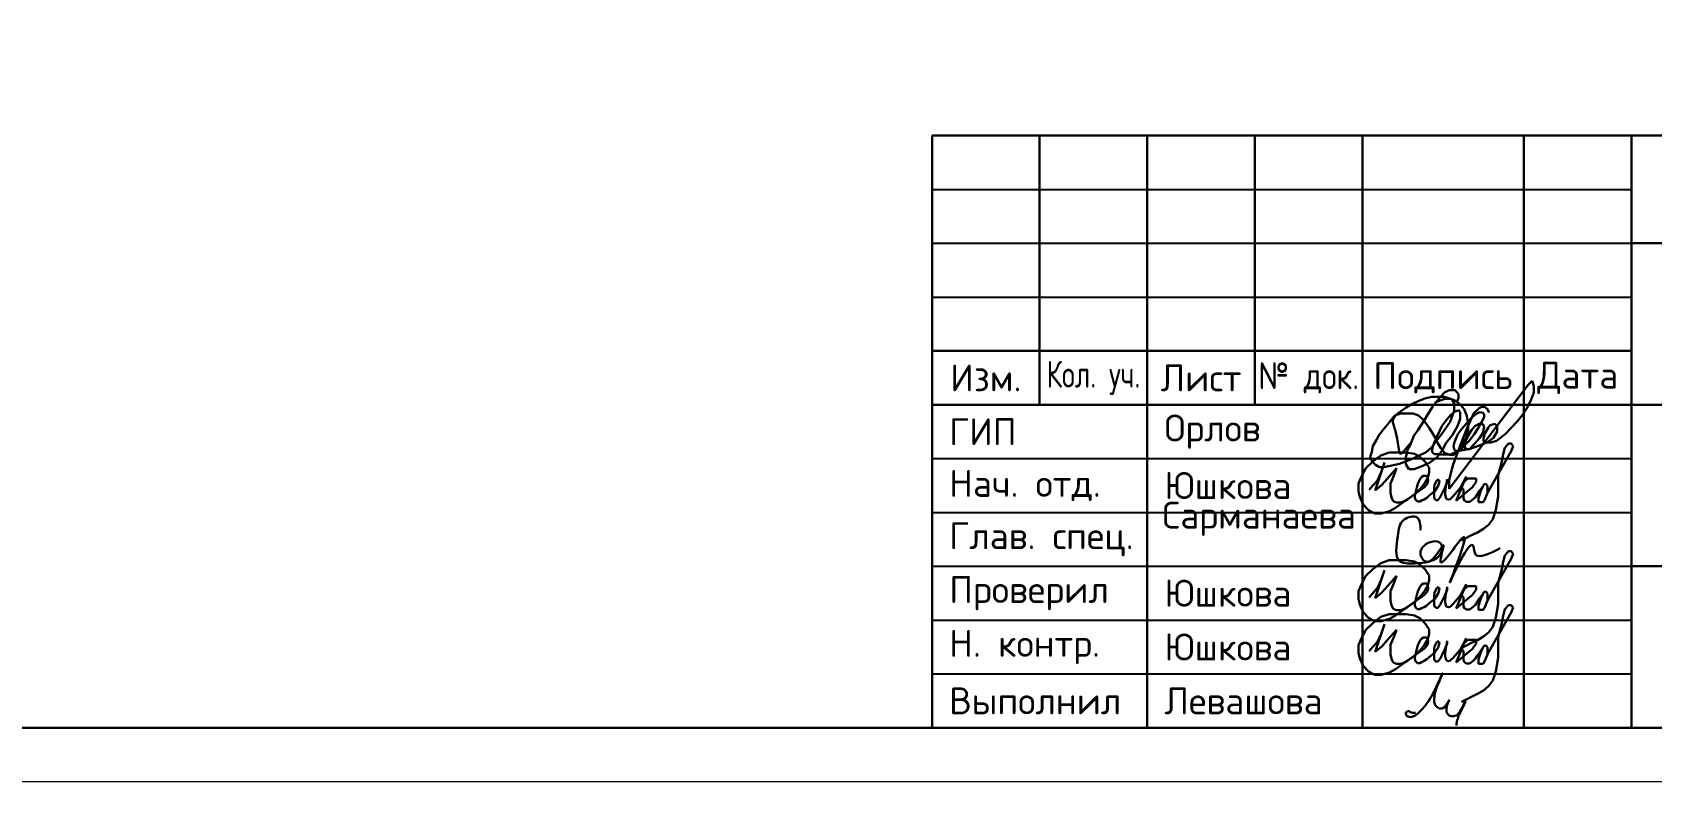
# Model space of a CAD drawing. Extents: x -965262 to 1142518, y -357520 to 71675.
# Drawn here: x 498258 to 513304, y -240088 to -233129 of the extents above; entities that cross this region are included whole.
import ezdxf

# ---------------------------------------------------------------- set-up
doc = ezdxf.new("R2010")
doc.units = 0
doc.header["$LTSCALE"] = 10
doc.layers.get('0').update_dxf_attribs({"linetype": 'CONTINUOUS', "lineweight": 30})
doc.layers.add('Ростверк', color=155, linetype='CONTINUOUS', lineweight=40)
doc.layers.add('светиль', color=40, linetype='CONTINUOUS', lineweight=30)
doc.styles.add('GOST 2.304', font='isocpeur.ttf', dxfattribs={"width": 0.75, "height": 250})

# ---------------------------------------------------------------- blocks, each defined once
blk = doc.blocks.new('12314')
at = {"layer": 'светиль', "color": 7}
for p, q in [((-140554.16, -9024.02), (-140563.33, -9036.08)), ((-140553.68, -9023.57), (-140554.16, -9024.02)), ((-140553.48, -9024.17), (-140553.68, -9023.57)), ((-140563.31, -9024.63), (-140563.86, -9024.92)), ((-140562.63, -9024.63), (-140563.31, -9024.63)), ((-140562.25, -9025.09), (-140562.63, -9024.63)), ((-140553.48, -9024.93), (-140553.48, -9024.17))]:
    blk.add_line(p, q, dxfattribs=at)
at = {"layer": 'светиль', "color": 7, "lineweight": 30}
for p, q in [((-140566.84, -9025.89), (-140567.57, -9026.24)), ((-140566.15, -9025.6), (-140566.84, -9025.89)), ((-140565.34, -9025.42), (-140566.15, -9025.6)), ((-140564.57, -9025.42), (-140565.34, -9025.42)), ((-140563.83, -9025.64), (-140564.97, -9026.08)), ((-140564.33, -9025.41), (-140564.8, -9025.96)), ((-140563.88, -9025.42), (-140564.57, -9025.42)), ((-140563.86, -9024.92), (-140564.33, -9025.41)), ((-140563.17, -9025.64), (-140563.88, -9025.42)), ((-140563.03, -9025.64), (-140563.83, -9025.64)), ((-140562.54, -9025.9), (-140563.17, -9025.64)), ((-140562.73, -9026.18), (-140563.03, -9025.64)), ((-140561.96, -9026.39), (-140562.54, -9025.9)), ((-140562.48, -9026.16), (-140562.25, -9025.58)), ((-140562.25, -9025.58), (-140562.25, -9025.09)), ((-140554.34, -9026.8), (-140553.84, -9025.85)), ((-140553.84, -9025.85), (-140553.48, -9024.93)), ((-140569.69, -9027.65), (-140570.3, -9028.39)), ((-140569.86, -9028.04), (-140569.59, -9027.58)), ((-140568.97, -9027.12), (-140569.69, -9027.65)), ((-140569.59, -9027.58), (-140568.96, -9027.35)), ((-140568.33, -9026.67), (-140568.97, -9027.12)), ((-140568.96, -9027.35), (-140568.18, -9027.35)), ((-140567.57, -9026.24), (-140568.33, -9026.67)), ((-140568.18, -9027.35), (-140567.49, -9027.35)), ((-140567.49, -9027.35), (-140566.88, -9027.58)), ((-140566.88, -9027.58), (-140566.44, -9027.96)), ((-140565.84, -9027.49), (-140566.24, -9028.17)), ((-140565.26, -9026.56), (-140565.84, -9027.49)), ((-140564.8, -9025.96), (-140565.26, -9026.56)), ((-140563.14, -9027.49), (-140563.64, -9028.1)), ((-140563.2, -9028.3), (-140562.73, -9027.06)), ((-140562.64, -9027.1), (-140563.14, -9027.49)), ((-140562.73, -9027.06), (-140562.73, -9026.18)), ((-140562.21, -9026.96), (-140562.64, -9027.1)), ((-140562.06, -9027.2), (-140562.21, -9026.96)), ((-140562.06, -9027.96), (-140562.06, -9027.2)), ((-140561.57, -9026.86), (-140561.96, -9026.39)), ((-140561.27, -9027.61), (-140561.57, -9026.86)), ((-140561.11, -9028.6), (-140561.27, -9027.61)), ((-140561.23, -9029), (-140560.44, -9027.33)), ((-140560.4, -9027.57), (-140560.77, -9027.9)), ((-140560.44, -9027.33), (-140559.85, -9026.75)), ((-140560.04, -9027.3), (-140560.4, -9027.57)), ((-140559.71, -9027.2), (-140560.04, -9027.3)), ((-140559.85, -9026.75), (-140559.52, -9026.57)), ((-140559.42, -9027.27), (-140559.71, -9027.2)), ((-140559.56, -9028.37), (-140559.27, -9027.77)), ((-140559.52, -9026.57), (-140559.22, -9026.57)), ((-140559.27, -9027.42), (-140559.42, -9027.27)), ((-140559.27, -9027.77), (-140559.27, -9027.42)), ((-140559.22, -9026.57), (-140558.92, -9026.81)), ((-140558.92, -9026.81), (-140558.69, -9027.25)), ((-140555.38, -9028.26), (-140554.82, -9027.5)), ((-140554.82, -9027.5), (-140554.34, -9026.8)), ((-140571.04, -9029.28), (-140571.46, -9029.82)), ((-140570.3, -9028.39), (-140571.04, -9029.28)), ((-140569.86, -9028.4), (-140569.86, -9028.04)), ((-140569.59, -9029.26), (-140569.86, -9028.4)), ((-140569.36, -9030.25), (-140569.59, -9029.26)), ((-140566.92, -9029.25), (-140567.41, -9029.95)), ((-140566.24, -9028.17), (-140566.92, -9029.25)), ((-140566.44, -9027.96), (-140566.02, -9028.46)), ((-140566.02, -9028.46), (-140565.66, -9029.03)), ((-140565.66, -9029.03), (-140565.26, -9029.64)), ((-140565.26, -9029.64), (-140564.95, -9030.14)), ((-140564.4, -9029.32), (-140564.7, -9029.97)), ((-140564.16, -9028.81), (-140564.4, -9029.32)), ((-140564.18, -9029.72), (-140563.2, -9028.3)), ((-140563.64, -9028.1), (-140564.16, -9028.81)), ((-140562.97, -9029.89), (-140562.35, -9028.81)), ((-140562.35, -9028.81), (-140562.06, -9027.96)), ((-140561.87, -9029.18), (-140562.3, -9029.77)), ((-140562.02, -9030.97), (-140561.23, -9029)), ((-140560.77, -9027.9), (-140561.87, -9029.18)), ((-140561.33, -9030.12), (-140561.11, -9029.29)), ((-140561.11, -9029.29), (-140561.11, -9028.6)), ((-140560.71, -9029.29), (-140561.09, -9029.88)), ((-140560.32, -9028.83), (-140560.71, -9029.29)), ((-140560.36, -9029.73), (-140559.94, -9029.04)), ((-140559.82, -9028.54), (-140560.32, -9028.83)), ((-140559.94, -9029.04), (-140559.56, -9028.37)), ((-140559.41, -9028.54), (-140559.82, -9028.54)), ((-140559.8, -9030.21), (-140559.41, -9029.59)), ((-140559.25, -9028.91), (-140559.41, -9028.54)), ((-140559.41, -9029.59), (-140559.25, -9028.91)), ((-140559.16, -9029.68), (-140559.34, -9030.17)), ((-140558.8, -9029.03), (-140559.16, -9029.68)), ((-140558.54, -9028.69), (-140558.8, -9029.03)), ((-140558.03, -9028.57), (-140558.54, -9028.69)), ((-140558.16, -9030.16), (-140557.76, -9029.45)), ((-140557.76, -9028.86), (-140558.03, -9028.57)), ((-140557.76, -9029.45), (-140557.76, -9028.86)), ((-140557.36, -9030.17), (-140556.76, -9029.71)), ((-140556.76, -9029.71), (-140555.38, -9028.26)), ((-140572.17, -9031.14), (-140572.3, -9031.79)), ((-140571.77, -9030.41), (-140572.17, -9031.14)), ((-140571.46, -9029.82), (-140571.77, -9030.41)), ((-140569.1, -9031.98), (-140569.36, -9030.25)), ((-140567.67, -9030.62), (-140568.83, -9031.98)), ((-140568.11, -9031.44), (-140568.36, -9032.46)), ((-140567.85, -9031.02), (-140568.11, -9031.44)), ((-140567.41, -9029.95), (-140567.85, -9031.02)), ((-140566.01, -9031.84), (-140565.39, -9031.3)), ((-140565.39, -9031.3), (-140564.18, -9029.72)), ((-140565.22, -9031.17), (-140565.31, -9031.55)), ((-140565.31, -9031.55), (-140565.31, -9031.83)), ((-140565.07, -9030.79), (-140565.22, -9031.17)), ((-140564.92, -9030.46), (-140565.1, -9030.81)), ((-140564.95, -9030.14), (-140564.67, -9030.77)), ((-140564.7, -9029.97), (-140564.92, -9030.46)), ((-140564.69, -9032.4), (-140564.05, -9031.53)), ((-140564.67, -9030.77), (-140564.3, -9031.38)), ((-140564.3, -9031.38), (-140563.85, -9031.91)), ((-140564.05, -9031.53), (-140563.69, -9030.8)), ((-140563.69, -9030.8), (-140562.97, -9029.89)), ((-140562.85, -9033.28), (-140562.02, -9030.97)), ((-140562.72, -9030.69), (-140562.83, -9031.1)), ((-140562.83, -9031.1), (-140562.75, -9031.5)), ((-140562.75, -9031.5), (-140562.62, -9031.65)), ((-140562.54, -9030.28), (-140562.72, -9030.69)), ((-140562.57, -9031.83), (-140561.91, -9031.51)), ((-140562.3, -9029.77), (-140562.54, -9030.28)), ((-140562.35, -9031.73), (-140560.91, -9031.44)), ((-140562.24, -9031.69), (-140561.96, -9031.29)), ((-140561.96, -9031.29), (-140561.61, -9030.7)), ((-140561.91, -9031.51), (-140560.99, -9030.54)), ((-140561.61, -9030.7), (-140561.33, -9030.12)), ((-140561.38, -9030.53), (-140561.5, -9030.94)), ((-140561.5, -9030.94), (-140561.5, -9031.27)), ((-140561.5, -9031.27), (-140561.38, -9031.45)), ((-140561.09, -9029.88), (-140561.38, -9030.53)), ((-140561.38, -9031.45), (-140561.1, -9031.55)), ((-140561.1, -9031.55), (-140559.91, -9031.09)), ((-140560.99, -9030.54), (-140560.36, -9029.73)), ((-140560.91, -9031.44), (-140560.36, -9030.89)), ((-140560.36, -9030.89), (-140559.8, -9030.21)), ((-140559.91, -9031.09), (-140558.85, -9030.69)), ((-140559.34, -9030.17), (-140559.34, -9030.53)), ((-140559.34, -9030.53), (-140559.22, -9030.72)), ((-140559.22, -9030.72), (-140558.47, -9030.72)), ((-140558.85, -9030.69), (-140558.16, -9030.16)), ((-140558.47, -9030.72), (-140557.84, -9030.53)), ((-140557.84, -9030.53), (-140557.36, -9030.17)), ((-140572.3, -9031.79), (-140572.49, -9032.37)), ((-140572.49, -9032.37), (-140572.25, -9032.93)), ((-140572.25, -9032.93), (-140571.86, -9033.33)), ((-140571.86, -9033.33), (-140571.43, -9033.6)), ((-140570.92, -9033.6), (-140569.07, -9033.19)), ((-140568.83, -9031.98), (-140569.1, -9031.98)), ((-140569.07, -9033.19), (-140567.78, -9032.69)), ((-140568.36, -9032.46), (-140568.36, -9033.22)), ((-140568.36, -9033.22), (-140568, -9033.8)), ((-140567.78, -9032.69), (-140566.97, -9032.3)), ((-140566.97, -9032.3), (-140566.01, -9031.84)), ((-140566.58, -9033.5), (-140565.62, -9033.07)), ((-140565.62, -9033.07), (-140564.69, -9032.4)), ((-140565.31, -9031.83), (-140565.15, -9032.01)), ((-140565.15, -9032.01), (-140564.95, -9032.09)), ((-140564.95, -9032.09), (-140564.71, -9032.09)), ((-140564.71, -9032.09), (-140564.33, -9032.09)), ((-140564.34, -9032.1), (-140563.17, -9032.1)), ((-140563.85, -9031.91), (-140563.29, -9032.14)), ((-140563.29, -9032.14), (-140562.79, -9032.14)), ((-140563.17, -9032.1), (-140562.57, -9031.83)), ((-140563.1, -9034.11), (-140562.85, -9033.28)), ((-140562.79, -9032.14), (-140562.24, -9031.69)), ((-140562.62, -9031.65), (-140562.35, -9031.73)), ((-140571.43, -9033.6), (-140570.92, -9033.6)), ((-140568, -9033.8), (-140567.37, -9033.8)), ((-140567.37, -9033.8), (-140566.58, -9033.5)), ((-140563.33, -9035.09), (-140563.1, -9034.11)), ((-140563.33, -9036.08), (-140563.33, -9035.09))]:
    blk.add_line(p, q, dxfattribs=at)
blk = doc.blocks.new('12345')
at = {"layer": 'светиль', "color": 7, "lineweight": 30}
for p, q in [((-140570.49, -9038.9), (-140571.46, -9039.22)), ((-140569.42, -9038.9), (-140570.49, -9038.9)), ((-140568.52, -9038.9), (-140569.42, -9038.9)), ((-140567.56, -9039.05), (-140568.52, -9038.9)), ((-140566.95, -9039.39), (-140567.56, -9039.05)), ((-140559.1, -9043.56), (-140556.32, -9038.73)), ((-140557.25, -9039.09), (-140557.41, -9039.95)), ((-140557.05, -9038.33), (-140557.25, -9039.09)), ((-140556.66, -9037.86), (-140557.05, -9038.33)), ((-140556.33, -9037.86), (-140556.66, -9037.86)), ((-140556.11, -9038.15), (-140556.33, -9037.86)), ((-140556.32, -9038.73), (-140556.11, -9038.15)), ((-140573.2, -9040.71), (-140573.7, -9041.68)), ((-140572.41, -9039.94), (-140573.2, -9040.71)), ((-140571.46, -9039.22), (-140572.41, -9039.94)), ((-140571.06, -9040.06), (-140572.14, -9043.29)), ((-140571.43, -9041.18), (-140571.06, -9040.06)), ((-140570.71, -9041.9), (-140569.64, -9040.72)), ((-140569.64, -9040.72), (-140569.89, -9041.38)), ((-140566.31, -9039.99), (-140566.95, -9039.39)), ((-140565.87, -9040.67), (-140566.31, -9039.99)), ((-140565.87, -9041.2), (-140565.87, -9040.67)), ((-140557.41, -9039.95), (-140557.85, -9041.53)), ((-140573.7, -9041.68), (-140574.05, -9042.49)), ((-140574.05, -9042.49), (-140574.05, -9043.41)), ((-140572.84, -9043.22), (-140572.42, -9042.74)), ((-140572.42, -9042.74), (-140571.87, -9042.12)), ((-140572.14, -9043.29), (-140571.35, -9042.66)), ((-140571.87, -9042.12), (-140571.63, -9041.61)), ((-140571.63, -9041.61), (-140571.43, -9041.18)), ((-140571.35, -9042.66), (-140570.71, -9041.9)), ((-140570.11, -9041.93), (-140570.33, -9042.48)), ((-140570.33, -9042.48), (-140570.33, -9043.11)), ((-140569.89, -9041.38), (-140570.11, -9041.93)), ((-140567.17, -9042.51), (-140567.29, -9042.94)), ((-140567.05, -9042.26), (-140567.17, -9042.51)), ((-140566.92, -9041.93), (-140567.05, -9042.26)), ((-140566.72, -9041.73), (-140566.92, -9041.93)), ((-140566.86, -9043.05), (-140566.38, -9042.48)), ((-140566.51, -9041.6), (-140566.72, -9041.73)), ((-140566.18, -9041.6), (-140566.51, -9041.6)), ((-140566.41, -9042.91), (-140566.06, -9042.48)), ((-140566.38, -9042.48), (-140566.02, -9041.8)), ((-140566.02, -9041.8), (-140566.18, -9041.6)), ((-140566.06, -9042.48), (-140565.98, -9042.1)), ((-140566.02, -9041.8), (-140565.87, -9041.2)), ((-140565.98, -9042.1), (-140566.02, -9041.8)), ((-140565.22, -9042.67), (-140565.29, -9042.92)), ((-140565.1, -9042.35), (-140565.22, -9042.67)), ((-140565.21, -9043.37), (-140564.8, -9042.76)), ((-140564.94, -9042.08), (-140565.1, -9042.35)), ((-140564.75, -9042.08), (-140564.94, -9042.08)), ((-140564.8, -9042.76), (-140564.66, -9042.25)), ((-140564.66, -9042.25), (-140564.75, -9042.08)), ((-140564.05, -9042.98), (-140563.75, -9042.33)), ((-140563.75, -9042), (-140563.95, -9043.15)), ((-140563.75, -9042.33), (-140563.75, -9042)), ((-140561.55, -9041.69), (-140562.73, -9044.51)), ((-140562.21, -9042.97), (-140561.9, -9042.38)), ((-140561.9, -9042.38), (-140561.55, -9041.69)), ((-140561.37, -9041.9), (-140561.9, -9042.38)), ((-140560.81, -9041.9), (-140561.37, -9041.9)), ((-140560.38, -9041.9), (-140560.81, -9041.9)), ((-140560.81, -9042.92), (-140560.38, -9042.31)), ((-140560.38, -9042.31), (-140560.38, -9041.9)), ((-140559.54, -9042.71), (-140559.84, -9043.32)), ((-140559.75, -9042.98), (-140559.55, -9042.72)), ((-140559.3, -9042.49), (-140559.57, -9042.67)), ((-140559.1, -9042.75), (-140559.3, -9042.49)), ((-140559.1, -9043.58), (-140559.1, -9042.75)), ((-140557.85, -9041.53), (-140557.85, -9042.71)), ((-140557.85, -9042.71), (-140557.85, -9043.98)), ((-140574.05, -9043.41), (-140573.91, -9044.04)), ((-140573.91, -9044.04), (-140573.52, -9044.92)), ((-140570.33, -9043.11), (-140570.33, -9043.58)), ((-140570.33, -9043.58), (-140570.25, -9044.1)), ((-140570.25, -9044.1), (-140570.05, -9044.52)), ((-140570.05, -9044.52), (-140569.67, -9044.68)), ((-140569.75, -9045.31), (-140567.32, -9043.57)), ((-140569.67, -9044.68), (-140569.13, -9044.68)), ((-140569.13, -9044.68), (-140568.64, -9044.49)), ((-140568.64, -9044.49), (-140568.32, -9044.29)), ((-140568.32, -9044.29), (-140567.84, -9043.94)), ((-140567.84, -9043.94), (-140567.32, -9043.57)), ((-140567.38, -9043.27), (-140567.53, -9043.89)), ((-140567.53, -9043.89), (-140567.53, -9044.17)), ((-140567.53, -9044.17), (-140567.42, -9044.42)), ((-140567.42, -9044.42), (-140567.23, -9044.58)), ((-140567.29, -9042.94), (-140567.38, -9043.27)), ((-140567.32, -9043.57), (-140566.41, -9042.91)), ((-140567.32, -9043.57), (-140566.86, -9043.05)), ((-140567.23, -9044.58), (-140566.96, -9044.58)), ((-140566.96, -9044.58), (-140566.73, -9044.48)), ((-140566.73, -9044.48), (-140566.43, -9044.34)), ((-140566.43, -9044.34), (-140566.14, -9044.15)), ((-140566.14, -9044.15), (-140565.86, -9043.89)), ((-140565.86, -9043.89), (-140565.21, -9043.37)), ((-140565.29, -9042.92), (-140565.29, -9043.17)), ((-140565.29, -9043.17), (-140565.29, -9043.66)), ((-140565.29, -9043.66), (-140565.29, -9044.11)), ((-140565.29, -9044.11), (-140565.2, -9044.32)), ((-140565.2, -9044.32), (-140565.05, -9044.41)), ((-140565.05, -9044.41), (-140564.85, -9044.41)), ((-140564.85, -9044.41), (-140564.57, -9044.09)), ((-140564.57, -9044.09), (-140564.35, -9043.62)), ((-140564.35, -9043.62), (-140564.05, -9042.98)), ((-140563.95, -9043.15), (-140564.01, -9043.51)), ((-140564.01, -9043.51), (-140564.01, -9043.77)), ((-140564.01, -9043.77), (-140563.92, -9044.1)), ((-140563.92, -9044.1), (-140563.85, -9044.29)), ((-140563.85, -9044.29), (-140563.62, -9044.36)), ((-140563.62, -9044.36), (-140563.42, -9044.29)), ((-140563.42, -9044.29), (-140563.06, -9043.97)), ((-140563.06, -9043.97), (-140562.6, -9043.43)), ((-140562.73, -9044.51), (-140562.09, -9043)), ((-140562.73, -9044.51), (-140561.47, -9043.46)), ((-140562.6, -9043.43), (-140562.21, -9042.97)), ((-140562.09, -9043), (-140561.94, -9043.08)), ((-140561.94, -9043.08), (-140561.85, -9043.24)), ((-140561.85, -9043.24), (-140561.85, -9043.58)), ((-140561.85, -9043.58), (-140561.85, -9043.8)), ((-140561.85, -9043.8), (-140561.85, -9044.05)), ((-140561.85, -9044.05), (-140561.85, -9044.26)), ((-140561.85, -9044.26), (-140561.75, -9044.47)), ((-140561.75, -9044.47), (-140561.57, -9044.62)), ((-140561.57, -9044.62), (-140561.32, -9044.62)), ((-140561.47, -9043.46), (-140560.81, -9042.92)), ((-140561.32, -9044.62), (-140561.15, -9044.62)), ((-140561.15, -9044.62), (-140560.72, -9044.27)), ((-140560.72, -9044.27), (-140560.47, -9044.07)), ((-140560.47, -9044.07), (-140560.28, -9043.75)), ((-140560.28, -9043.75), (-140560.03, -9043.35)), ((-140559.84, -9043.32), (-140560.12, -9044.18)), ((-140560.12, -9044.18), (-140560.12, -9044.67)), ((-140560.12, -9044.67), (-140559.6, -9044.67)), ((-140560.03, -9043.35), (-140559.75, -9042.98)), ((-140559.6, -9044.67), (-140559.43, -9044.42)), ((-140559.43, -9044.42), (-140559.1, -9043.58)), ((-140557.85, -9043.98), (-140558.12, -9045.55)), ((-140573.52, -9044.92), (-140572.91, -9045.57)), ((-140572.91, -9045.57), (-140572.18, -9045.96)), ((-140572.18, -9045.96), (-140571.44, -9045.96)), ((-140571.44, -9045.96), (-140570.48, -9045.69)), ((-140570.48, -9045.69), (-140569.75, -9045.31)), ((-140558.46, -9046.62), (-140558.91, -9047.24)), ((-140558.12, -9045.55), (-140558.46, -9046.62)), ((-140560.24, -9048.16), (-140561.01, -9048.54)), ((-140559.54, -9047.77), (-140560.24, -9048.16)), ((-140558.91, -9047.24), (-140559.54, -9047.77)), ((-140561.01, -9048.54), (-140562.09, -9049.1))]:
    blk.add_line(p, q, dxfattribs=at)

msp = doc.modelspace()

# ---------------------------------------------------------------- linework, layer by layer
for p, q in [((506617.6, -234087.8, 9801.8), (525117.6, -234087.8, 9801.8)), ((506617.6, -239587.8, 9801.8), (506617.6, -234087.8, 9801.8)), ((507617.6, -234087.8, 9801.8), (507617.6, -236587.8, 9801.8)), ((508617.6, -234087.8, 9801.8), (508617.6, -239587.8, 9801.8)), ((509617.6, -234087.8, 9801.8), (509617.6, -236587.8, 9801.8)), ((510617.6, -234087.8, 9801.8), (510617.6, -239587.8, 9801.8)), ((512117.6, -234087.8, 9801.8), (512117.6, -239587.8, 9801.8)), ((513117.6, -239587.8, 9801.8), (513117.6, -234088.8, 9801.8)), ((513117.6, -235087.8, 9801.8), (525117.6, -235087.8, 9801.8)), ((506617.6, -236087.8, 9801.8), (513117.6, -236087.8, 9801.8)), ((506617.6, -236587.8, 9801.8), (525117.6, -236587.8, 9801.8)), ((513117.6, -238087.8, 9801.8), (525117.6, -238087.8, 9801.8))]:
    msp.add_line(p, q)
at = {"lineweight": 25}
for p, q in [((506617.6, -234587.8, 9801.8), (513117.6, -234587.8, 9801.8)), ((506617.6, -235087.8, 9801.8), (513117.6, -235087.8, 9801.8)), ((506617.6, -235587.8, 9801.8), (513117.6, -235587.8, 9801.8)), ((506617.6, -237087.8, 9801.8), (513117.6, -237087.8, 9801.8)), ((506617.6, -237587.8, 9801.8), (513117.6, -237587.8, 9801.8)), ((506617.6, -238087.8, 9801.8), (513117.6, -238087.8, 9801.8)), ((506617.6, -238587.8, 9801.8), (513117.6, -238587.8, 9801.8)), ((506617.6, -239087.8, 9801.8), (513117.6, -239087.8, 9801.8))]:
    msp.add_line(p, q, dxfattribs=at)
at = {"ltscale": 100}
msp.add_line((506617.6, -239587.8, 9801.8), (525117.6, -239587.8, 9801.8), dxfattribs=at)
at = {"lineweight": 15, "elevation": 9801.8}
msp.add_lwpolyline([(525617.6, -240087.8), (525617.6, -198037.8), (466167.6, -198037.8), (466167.6, -240087.8)], close=True, dxfattribs=at)
at = {"elevation": 9801.8}
msp.add_lwpolyline([(525117.6, -239587.8), (525117.6, -198537.8), (468167.6, -198537.8), (468167.6, -239587.8)], close=True, dxfattribs=at)
at = {"layer": 'Ростверк', "color": 0, "linetype": 'ByBlock', "lineweight": 30}
msp.add_spline([(511157.2, -237752.1, 9801.8), (511125.7, -237635.3, 9801.8), (511003.3, -237654.6, 9801.8), (510944.7, -237806.9, 9801.8), (510963.9, -238040.9, 9801.8), (511126.3, -238060, 9801.8), (511248.8, -238040.6, 9801.8), (511352.1, -237952.9, 9801.8), (511345.8, -237877.7, 9801.8), (511189.2, -237896.7, 9801.8), (511158.6, -237989.5, 9801.8), (511216.2, -238045.7, 9801.8), (511370, -237892.2, 9801.8), (511342.6, -238045.1, 9801.8), (511556.6, -237816.3, 9801.8), (511429.6, -238238.1, 9801.8), (511649.3, -237903.9, 9801.8), (511668.9, -237977.3, 9801.8), (511795.4, -237968.7, 9801.8), (511897, -237919, 9801.8)], degree=3, dxfattribs=at)
msp.add_open_spline([(511110.9, -239450.1, 9801.8), (511074.6, -239452.6, 9801.8), (511049.7, -239431, 9801.8), (511038.7, -239433.9, 9801.8), (511018.1, -239442.8, 9801.8), (511022.1, -239475.5, 9801.8), (511042.1, -239486.7, 9801.8), (511061.1, -239488.7, 9801.8), (511098.2, -239485.4, 9801.8), (511158.2, -239430.4, 9801.8), (511217.8, -239364.7, 9801.8), (511262.2, -239292.1, 9801.8), (511297.1, -239221.9, 9801.8), (511322.2, -239165.8, 9801.8), (511381.2, -239035.9, 9801.8), (511317.4, -239191.3, 9801.8), (511294.4, -239245.5, 9801.8), (511283, -239311.3, 9801.8), (511279.5, -239362.8, 9801.8), (511316.5, -239407.1, 9801.8), (511384.4, -239419.7, 9801.8), (511447, -239278, 9801.8), (511387.3, -239407.4, 9801.8), (511403, -239462.1, 9801.8), (511440.8, -239483.5, 9801.8), (511503.3, -239477.4, 9801.8), (511531.5, -239420.8, 9801.8), (511593.5, -239301.7, 9801.8), (511537.6, -239425.5, 9801.8), (511510.4, -239474.9, 9801.8), (511495.7, -239525.5, 9801.8), (511490.6, -239554.6, 9801.8), (511488.7, -239567.1, 9801.8)], degree=3, knots=[0, 0, 0, 0, 0.2975043, 0.4847258, 0.5987692, 0.7870476, 0.9695013, 1.2103337, 1.4671083, 1.8349259, 2.4022139, 2.7963302, 3.1188042, 3.534012, 3.9245364, 4.4236833, 4.9141554, 5.0766289, 5.4058204, 5.6497994, 5.873359, 6.3431706, 6.7835022, 7.020827, 7.2049808, 7.3798762, 7.8935679, 8.2160122, 8.6797881, 8.9661728, 9.2392427, 9.4249658, 9.4249658, 9.4249658, 9.4249658], dxfattribs=at)

# ---------------------------------------------------------------- block references
at = {"layer": 'светиль', "xscale": 80, "yscale": 80, "zscale": 80}
for name, p in [('12314', (11756488.6, 485519.3, 9801.8)), ('12345', (11756505.7, 486080, 9801.8)), ('12345', (11756505.7, 485080, 9801.8)), ('12345', (11756505.7, 484580, 9801.8))]:
    msp.add_blockref(name, p, dxfattribs=at)

# ---------------------------------------------------------------- texts
at = {"char_height": 250, "style": 'GOST 2.304'}
for s, width, insert, attachment_point in [('{\\W1;Изм.}', 1000, (507117.6, -236337.8, 9801.8), 5), ('Кол. уч.', 1000, (508117.6, -236337.8, 9801.8), 5), ('{\\W1;Лист}', 1000, (509117.6, -236337.8, 9801.8), 5), ('{\\W0.85;№ док.}', 1000, (510117.6, -236337.8, 9801.8), 5), ('{\\W1;Подпись}', 1500, (511367.6, -236337.8, 9801.8), 5), ('{\\W1;Дата}', 1000, (512617.6, -236337.8, 9801.8), 5), ('{\\W1; Орлов}', 2000, (508617.6, -236837.8, 9801.8), 4), ('{\\W1; ГИП}', 2000, (506617.6, -236837.8, 9801.8), 4), ('{\\W1; Нач. отд.}', 2000, (506617.6, -237337.8, 9801.8), 4), ('{\\W1; Юшкова}', 2000, (508617.6, -237337.8, 9801.8), 4), ('{\\W1;   Сарманаева}', 2000, (509657.1, -237646.9, 9801.8), 5), ('{\\W1; Глав. спец.}', 2000, (506617.6, -237837.8, 9801.8), 4), ('{\\W1; Проверил}', 2000, (506617.6, -238337.8, 9801.8), 4), ('{\\W1; Юшкова}', 2000, (508617.6, -238337.8, 9801.8), 4), ('{\\W1; Н. контр.}', 2000, (506617.6, -238837.8, 9801.8), 4), ('{\\W1; Юшкова}', 2000, (508617.6, -238837.8, 9801.8), 4), ('{\\W1; Выполнил}', 2000, (506617.6, -239337.8, 9801.8), 4), ('{\\W1; Левашова}', 2000, (508617.6, -239337.8, 9801.8), 4)]:
    msp.add_mtext_dynamic_manual_height_columns(s, width=width, gutter_width=1500, heights=[0], dxfattribs=dict(at, insert=insert, attachment_point=attachment_point))

doc.saveas('drawing.dxf')
